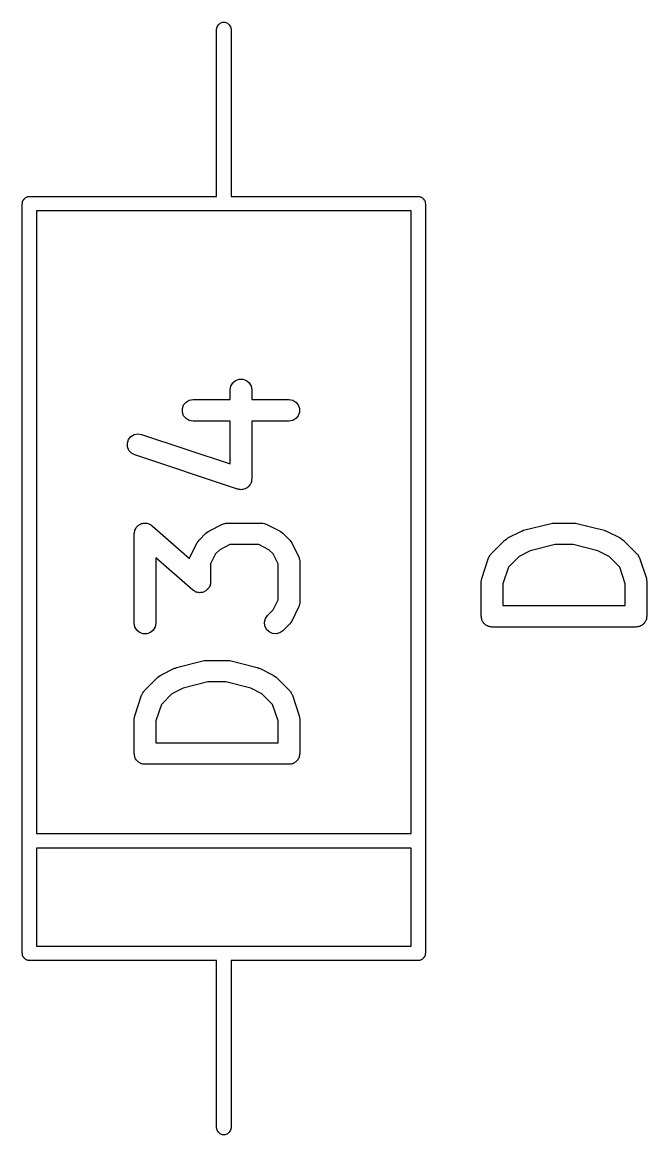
# Model space of a CAD drawing. Extents: x 39 to 139, y -131 to -25.
# Drawn here: x 115.1 to 119.44, y -112.05 to -104.33 of the extents above; entities that cross this region are included whole.
import ezdxf

# ---------------------------------------------------------------- set-up
doc = ezdxf.new("R2010")
doc.units = 0
doc.header["$MEASUREMENT"] = 0
doc.layers.add('BLACK', color=7, linetype='CONTINUOUS')

msp = doc.modelspace()

# ---------------------------------------------------------------- linework, layer by layer
at = {"layer": 'Black'}
for p, q in [((116.462, -104.348), (116.475, -104.337)), ((116.475, -104.337), (116.491, -104.331)), ((116.491, -104.331), (116.509, -104.331)), ((116.509, -104.331), (116.525, -104.337)), ((116.525, -104.337), (116.538, -104.348)), ((116.45, -104.38), (116.453, -104.363)), ((116.45, -105.54), (116.45, -104.38)), ((116.453, -104.363), (116.462, -104.348)), ((116.538, -104.348), (116.547, -104.363)), ((116.547, -104.363), (116.55, -104.38)), ((116.55, -104.38), (116.55, -105.54)), ((115.101, -105.581), (115.102, -105.577)), ((115.101, -105.586), (115.101, -105.581)), ((115.102, -105.577), (115.103, -105.573)), ((115.103, -105.573), (115.105, -105.569)), ((115.105, -105.569), (115.107, -105.565)), ((115.107, -105.565), (115.11, -105.562)), ((115.11, -105.562), (115.112, -105.558)), ((115.112, -105.558), (115.115, -105.555)), ((115.115, -105.555), (115.118, -105.552)), ((115.118, -105.552), (115.122, -105.55)), ((115.122, -105.55), (115.125, -105.547)), ((115.125, -105.547), (115.129, -105.545)), ((115.129, -105.545), (115.133, -105.543)), ((115.133, -105.543), (115.137, -105.542)), ((115.137, -105.542), (115.141, -105.541)), ((115.141, -105.541), (115.146, -105.541)), ((115.146, -105.541), (115.15, -105.54)), ((115.15, -105.54), (116.45, -105.54)), ((116.55, -105.54), (117.85, -105.54)), ((117.85, -105.54), (117.854, -105.541)), ((117.854, -105.541), (117.859, -105.541)), ((117.859, -105.541), (117.863, -105.542)), ((117.863, -105.542), (117.867, -105.543)), ((117.867, -105.543), (117.871, -105.545)), ((117.871, -105.545), (117.875, -105.547)), ((117.875, -105.547), (117.878, -105.55)), ((117.878, -105.55), (117.882, -105.552)), ((117.882, -105.552), (117.885, -105.555)), ((117.885, -105.555), (117.888, -105.558)), ((117.888, -105.558), (117.89, -105.562)), ((117.89, -105.562), (117.893, -105.565)), ((117.893, -105.565), (117.895, -105.569)), ((117.895, -105.569), (117.897, -105.573)), ((117.897, -105.573), (117.898, -105.577)), ((117.898, -105.577), (117.899, -105.581)), ((117.899, -105.581), (117.899, -105.586)), ((115.1, -105.59), (115.101, -105.586)), ((115.1, -110.79), (115.1, -105.59)), ((115.2, -105.64), (115.2, -109.96)), ((117.8, -105.64), (115.2, -105.64)), ((117.8, -109.96), (117.8, -105.64)), ((117.899, -105.586), (117.9, -105.59)), ((117.9, -105.59), (117.9, -110.79)), ((116.562, -106.832), (116.582, -106.816)), ((116.582, -106.816), (116.606, -106.807)), ((116.606, -106.807), (116.632, -106.807)), ((116.632, -106.807), (116.657, -106.816)), ((116.657, -106.816), (116.677, -106.832)), ((116.544, -106.88), (116.549, -106.855)), ((116.544, -106.948), (116.544, -106.88)), ((116.549, -106.855), (116.562, -106.832)), ((116.677, -106.832), (116.69, -106.855)), ((116.69, -106.855), (116.694, -106.88)), ((116.694, -106.88), (116.694, -106.948)), ((116.221, -106.986), (116.238, -106.966)), ((116.238, -106.966), (116.26, -106.953)), ((116.26, -106.953), (116.286, -106.948)), ((116.286, -106.948), (116.544, -106.948)), ((116.694, -106.948), (116.952, -106.948)), ((116.952, -106.948), (116.978, -106.953)), ((116.978, -106.953), (117.001, -106.966)), ((117.001, -106.966), (117.017, -106.986)), ((116.212, -107.01), (116.221, -106.986)), ((116.212, -107.036), (116.212, -107.01)), ((116.221, -107.061), (116.212, -107.036)), ((117.017, -106.986), (117.026, -107.01)), ((117.026, -107.036), (117.017, -107.061)), ((117.026, -107.01), (117.026, -107.036)), ((116.238, -107.081), (116.221, -107.061)), ((116.26, -107.094), (116.238, -107.081)), ((116.286, -107.098), (116.26, -107.094)), ((116.544, -107.098), (116.286, -107.098)), ((116.544, -107.395), (116.544, -107.098)), ((116.952, -107.098), (116.694, -107.098)), ((116.694, -107.098), (116.694, -107.5)), ((116.978, -107.094), (116.952, -107.098)), ((117.001, -107.081), (116.978, -107.094)), ((117.017, -107.061), (117.001, -107.081)), ((115.855, -107.205), (115.877, -107.192)), ((115.877, -107.192), (115.903, -107.186)), ((115.903, -107.186), (115.928, -107.19)), ((115.928, -107.19), (116.544, -107.395)), ((115.831, -107.25), (115.839, -107.226)), ((115.831, -107.276), (115.831, -107.25)), ((115.841, -107.301), (115.831, -107.276)), ((115.839, -107.226), (115.855, -107.205)), ((115.858, -107.32), (115.841, -107.301)), ((115.881, -107.333), (115.858, -107.32)), ((116.595, -107.571), (115.881, -107.333)), ((116.693, -107.511), (116.691, -107.518)), ((116.694, -107.5), (116.693, -107.505)), ((116.693, -107.505), (116.693, -107.511)), ((116.601, -107.571), (116.595, -107.571)), ((116.606, -107.573), (116.601, -107.571)), ((116.614, -107.573), (116.606, -107.573)), ((116.621, -107.574), (116.614, -107.573)), ((116.627, -107.573), (116.621, -107.574)), ((116.632, -107.573), (116.627, -107.573)), ((116.639, -107.571), (116.632, -107.573)), ((116.647, -107.569), (116.639, -107.571)), ((116.651, -107.566), (116.647, -107.569)), ((116.657, -107.564), (116.651, -107.566)), ((116.662, -107.56), (116.657, -107.564)), ((116.669, -107.556), (116.662, -107.56)), ((116.672, -107.551), (116.669, -107.556)), ((116.677, -107.548), (116.672, -107.551)), ((116.68, -107.541), (116.677, -107.548)), ((116.685, -107.535), (116.68, -107.541)), ((116.687, -107.53), (116.685, -107.535)), ((116.69, -107.525), (116.687, -107.53)), ((116.691, -107.518), (116.69, -107.525)), ((115.905, -107.822), (115.91, -107.819)), ((115.91, -107.819), (115.915, -107.816)), ((115.915, -107.816), (115.922, -107.813)), ((115.922, -107.813), (115.928, -107.809)), ((115.928, -107.809), (115.934, -107.809)), ((115.934, -107.809), (115.939, -107.807)), ((115.939, -107.807), (115.947, -107.807)), ((115.947, -107.807), (115.954, -107.805)), ((115.954, -107.805), (115.96, -107.807)), ((115.96, -107.807), (115.965, -107.807)), ((115.965, -107.807), (115.972, -107.809)), ((115.972, -107.809), (115.979, -107.811)), ((115.979, -107.811), (115.984, -107.814)), ((115.984, -107.814), (115.99, -107.816)), ((115.99, -107.816), (115.995, -107.82)), ((115.995, -107.82), (116.002, -107.824)), ((116.395, -107.861), (116.49, -107.813)), ((116.49, -107.813), (116.494, -107.812)), ((116.494, -107.812), (116.498, -107.81)), ((116.498, -107.81), (116.507, -107.808)), ((116.507, -107.808), (116.515, -107.806)), ((116.515, -107.806), (116.52, -107.806)), ((116.52, -107.806), (116.524, -107.805)), ((116.524, -107.805), (116.762, -107.805)), ((116.762, -107.805), (116.766, -107.806)), ((116.766, -107.806), (116.77, -107.806)), ((116.77, -107.806), (116.779, -107.808)), ((116.779, -107.808), (116.788, -107.81)), ((116.788, -107.81), (116.791, -107.812)), ((116.791, -107.812), (116.795, -107.813)), ((116.795, -107.813), (116.891, -107.861)), ((118.582, -107.855), (118.773, -107.808)), ((118.773, -107.808), (118.782, -107.807)), ((118.782, -107.807), (118.791, -107.805)), ((118.791, -107.805), (118.934, -107.805)), ((118.934, -107.805), (118.943, -107.807)), ((118.943, -107.807), (118.952, -107.808)), ((118.952, -107.808), (119.142, -107.855)), ((115.877, -107.88), (115.879, -107.873)), ((115.877, -108.5), (115.877, -107.88)), ((115.879, -107.866), (115.881, -107.861)), ((115.879, -107.873), (115.879, -107.866)), ((115.881, -107.861), (115.882, -107.855)), ((115.882, -107.855), (115.886, -107.848)), ((115.886, -107.848), (115.888, -107.842)), ((115.888, -107.842), (115.892, -107.837)), ((115.892, -107.837), (115.895, -107.832)), ((115.895, -107.832), (115.901, -107.828)), ((115.901, -107.828), (115.905, -107.822)), ((116.002, -107.824), (116.262, -108.052)), ((116.328, -107.923), (116.376, -107.875)), ((116.376, -107.875), (116.385, -107.868)), ((116.385, -107.868), (116.395, -107.861)), ((116.891, -107.861), (116.9, -107.868)), ((116.9, -107.868), (116.91, -107.875)), ((116.91, -107.875), (116.958, -107.923)), ((118.472, -107.909), (118.567, -107.861)), ((118.567, -107.861), (118.575, -107.859)), ((118.575, -107.859), (118.582, -107.855)), ((119.142, -107.855), (119.15, -107.859)), ((119.15, -107.859), (119.158, -107.861)), ((119.158, -107.861), (119.253, -107.909)), ((116.266, -108.037), (116.314, -107.942)), ((116.314, -107.942), (116.321, -107.933)), ((116.321, -107.933), (116.328, -107.923)), ((116.542, -107.955), (116.473, -107.99)), ((116.744, -107.955), (116.542, -107.955)), ((116.813, -107.99), (116.744, -107.955)), ((116.958, -107.923), (116.965, -107.933)), ((116.965, -107.933), (116.972, -107.942)), ((116.972, -107.942), (117.019, -108.037)), ((118.357, -108.018), (118.452, -107.923)), ((118.452, -107.923), (118.462, -107.916)), ((118.462, -107.916), (118.472, -107.909)), ((118.8, -107.955), (118.627, -107.999)), ((118.925, -107.955), (118.8, -107.955)), ((119.098, -107.999), (118.925, -107.955)), ((119.253, -107.909), (119.263, -107.916)), ((119.263, -107.916), (119.273, -107.923)), ((119.273, -107.923), (119.368, -108.018)), ((116.284, -108.27), (116.027, -108.046)), ((116.027, -108.046), (116.027, -108.5)), ((116.262, -108.052), (116.263, -108.045)), ((116.263, -108.045), (116.265, -108.042)), ((116.265, -108.042), (116.266, -108.037)), ((116.443, -108.02), (116.408, -108.089)), ((116.473, -107.99), (116.443, -108.02)), ((116.843, -108.02), (116.813, -107.99)), ((116.877, -108.089), (116.843, -108.02)), ((117.019, -108.037), (117.021, -108.042)), ((117.021, -108.042), (117.023, -108.045)), ((117.023, -108.045), (117.024, -108.054)), ((118.291, -108.19), (118.339, -108.047)), ((118.339, -108.047), (118.341, -108.043)), ((118.341, -108.043), (118.342, -108.039)), ((118.342, -108.039), (118.347, -108.032)), ((118.347, -108.032), (118.351, -108.024)), ((118.351, -108.024), (118.354, -108.021)), ((118.354, -108.021), (118.357, -108.018)), ((118.55, -108.037), (118.476, -108.111)), ((118.627, -107.999), (118.55, -108.037)), ((119.175, -108.037), (119.098, -107.999)), ((119.249, -108.111), (119.175, -108.037)), ((119.368, -108.018), (119.37, -108.021)), ((119.37, -108.021), (119.374, -108.024)), ((119.374, -108.024), (119.378, -108.032)), ((119.378, -108.032), (119.383, -108.039)), ((119.383, -108.039), (119.384, -108.043)), ((119.384, -108.043), (119.386, -108.047)), ((119.386, -108.047), (119.434, -108.19)), ((116.408, -108.089), (116.408, -108.214)), ((116.877, -108.339), (116.877, -108.089)), ((117.024, -108.054), (117.027, -108.062)), ((117.027, -108.062), (117.027, -108.067)), ((117.027, -108.067), (117.027, -108.071)), ((117.027, -108.071), (117.027, -108.357)), ((118.476, -108.111), (118.437, -108.226)), ((119.287, -108.226), (119.249, -108.111)), ((118.287, -108.214), (118.289, -108.202)), ((118.289, -108.202), (118.291, -108.19)), ((119.434, -108.19), (119.435, -108.202)), ((119.435, -108.202), (119.437, -108.214)), ((116.29, -108.274), (116.284, -108.27)), ((116.296, -108.279), (116.29, -108.274)), ((116.301, -108.281), (116.296, -108.279)), ((116.306, -108.284), (116.301, -108.281)), ((116.364, -108.281), (116.358, -108.285)), ((116.371, -108.279), (116.364, -108.281)), ((116.375, -108.275), (116.371, -108.279)), ((116.38, -108.272), (116.375, -108.275)), ((116.385, -108.267), (116.38, -108.272)), ((116.391, -108.262), (116.385, -108.267)), ((116.394, -108.257), (116.391, -108.262)), ((116.397, -108.253), (116.394, -108.257)), ((116.4, -108.246), (116.397, -108.253)), ((116.404, -108.239), (116.4, -108.246)), ((116.405, -108.234), (116.404, -108.239)), ((116.407, -108.228), (116.405, -108.234)), ((116.408, -108.214), (116.407, -108.221)), ((116.407, -108.221), (116.407, -108.228)), ((118.287, -108.452), (118.287, -108.214)), ((118.437, -108.226), (118.437, -108.377)), ((119.287, -108.377), (119.287, -108.226)), ((119.437, -108.214), (119.437, -108.452)), ((116.313, -108.285), (116.306, -108.284)), ((116.32, -108.288), (116.313, -108.285)), ((116.326, -108.288), (116.32, -108.288)), ((116.332, -108.289), (116.326, -108.288)), ((116.339, -108.288), (116.332, -108.289)), ((116.346, -108.288), (116.339, -108.288)), ((116.352, -108.286), (116.346, -108.288)), ((116.358, -108.285), (116.352, -108.286)), ((116.843, -108.407), (116.877, -108.339)), ((117.027, -108.357), (117.027, -108.361)), ((116.804, -108.446), (116.843, -108.407)), ((117.019, -108.39), (116.972, -108.485)), ((117.021, -108.386), (117.019, -108.39)), ((117.023, -108.382), (117.021, -108.386)), ((117.024, -108.374), (117.023, -108.382)), ((117.027, -108.365), (117.024, -108.374)), ((117.027, -108.361), (117.027, -108.365)), ((118.437, -108.377), (119.287, -108.377)), ((115.882, -108.525), (115.877, -108.5)), ((116.027, -108.5), (116.023, -108.525)), ((116.782, -108.493), (116.789, -108.468)), ((116.785, -108.519), (116.782, -108.493)), ((116.789, -108.468), (116.804, -108.446)), ((116.958, -108.505), (116.91, -108.553)), ((116.965, -108.495), (116.958, -108.505)), ((116.972, -108.485), (116.965, -108.495)), ((118.289, -108.458), (118.287, -108.452)), ((118.289, -108.465), (118.289, -108.458)), ((118.291, -108.471), (118.289, -108.465)), ((118.292, -108.478), (118.291, -108.471)), ((118.295, -108.483), (118.292, -108.478)), ((118.297, -108.489), (118.295, -108.483)), ((118.302, -108.494), (118.297, -108.489)), ((118.305, -108.5), (118.302, -108.494)), ((118.31, -108.504), (118.305, -108.5)), ((118.314, -108.509), (118.31, -108.504)), ((118.32, -108.513), (118.314, -108.509)), ((118.325, -108.517), (118.32, -108.513)), ((119.405, -108.513), (119.4, -108.517)), ((119.411, -108.509), (119.405, -108.513)), ((119.415, -108.504), (119.411, -108.509)), ((119.42, -108.5), (119.415, -108.504)), ((119.423, -108.494), (119.42, -108.5)), ((119.427, -108.489), (119.423, -108.494)), ((119.43, -108.483), (119.427, -108.489)), ((119.433, -108.478), (119.43, -108.483)), ((119.434, -108.471), (119.433, -108.478)), ((119.436, -108.465), (119.434, -108.471)), ((119.437, -108.452), (119.436, -108.458)), ((119.436, -108.458), (119.436, -108.465)), ((115.895, -108.548), (115.882, -108.525)), ((115.915, -108.564), (115.895, -108.548)), ((115.939, -108.573), (115.915, -108.564)), ((115.965, -108.573), (115.939, -108.573)), ((115.99, -108.564), (115.965, -108.573)), ((116.01, -108.548), (115.99, -108.564)), ((116.023, -108.525), (116.01, -108.548)), ((116.796, -108.543), (116.785, -108.519)), ((116.814, -108.561), (116.796, -108.543)), ((116.838, -108.572), (116.814, -108.561)), ((116.864, -108.574), (116.838, -108.572)), ((116.889, -108.567), (116.864, -108.574)), ((116.91, -108.553), (116.889, -108.567)), ((118.331, -108.519), (118.325, -108.517)), ((118.337, -108.522), (118.331, -108.519)), ((118.343, -108.524), (118.337, -108.522)), ((118.349, -108.526), (118.343, -108.524)), ((118.356, -108.526), (118.349, -108.526)), ((118.362, -108.527), (118.356, -108.526)), ((119.362, -108.527), (118.362, -108.527)), ((119.369, -108.526), (119.362, -108.527)), ((119.375, -108.526), (119.369, -108.526)), ((119.382, -108.524), (119.375, -108.526)), ((119.388, -108.522), (119.382, -108.524)), ((119.394, -108.519), (119.388, -108.522)), ((119.4, -108.517), (119.394, -108.519)), ((116.062, -108.861), (116.157, -108.813)), ((116.157, -108.813), (116.165, -108.811)), ((116.165, -108.811), (116.172, -108.808)), ((116.172, -108.808), (116.363, -108.76)), ((116.363, -108.76), (116.372, -108.759)), ((116.372, -108.759), (116.381, -108.758)), ((116.381, -108.758), (116.524, -108.758)), ((116.524, -108.758), (116.533, -108.759)), ((116.533, -108.759), (116.542, -108.76)), ((116.542, -108.76), (116.732, -108.808)), ((116.732, -108.808), (116.74, -108.811)), ((116.74, -108.811), (116.748, -108.813)), ((116.748, -108.813), (116.843, -108.861)), ((115.947, -108.97), (116.042, -108.875)), ((116.042, -108.875), (116.052, -108.868)), ((116.052, -108.868), (116.062, -108.861)), ((116.843, -108.861), (116.853, -108.868)), ((116.853, -108.868), (116.863, -108.875)), ((116.863, -108.875), (116.958, -108.97)), ((115.937, -108.984), (115.941, -108.977)), ((115.941, -108.977), (115.944, -108.974)), ((115.944, -108.974), (115.947, -108.97)), ((116.217, -108.951), (116.14, -108.99)), ((116.39, -108.908), (116.217, -108.951)), ((116.515, -108.908), (116.39, -108.908)), ((116.688, -108.951), (116.515, -108.908)), ((116.765, -108.99), (116.688, -108.951)), ((116.958, -108.97), (116.96, -108.974)), ((116.96, -108.974), (116.964, -108.977)), ((116.964, -108.977), (116.968, -108.984)), ((115.881, -109.142), (115.929, -109)), ((115.929, -109), (115.931, -108.996)), ((115.931, -108.996), (115.932, -108.992)), ((115.932, -108.992), (115.937, -108.984)), ((116.14, -108.99), (116.066, -109.064)), ((116.839, -109.064), (116.765, -108.99)), ((116.968, -108.984), (116.973, -108.992)), ((116.973, -108.992), (116.974, -108.996)), ((116.974, -108.996), (116.976, -109)), ((116.976, -109), (117.024, -109.142)), ((116.066, -109.064), (116.027, -109.178)), ((116.877, -109.178), (116.839, -109.064)), ((115.877, -109.166), (115.879, -109.154)), ((115.877, -109.404), (115.877, -109.166)), ((115.879, -109.154), (115.881, -109.142)), ((116.027, -109.178), (116.027, -109.329)), ((116.877, -109.329), (116.877, -109.178)), ((117.024, -109.142), (117.025, -109.154)), ((117.025, -109.154), (117.027, -109.166)), ((117.027, -109.166), (117.027, -109.404)), ((116.027, -109.329), (116.877, -109.329)), ((115.879, -109.411), (115.877, -109.404)), ((115.879, -109.417), (115.879, -109.411)), ((115.881, -109.423), (115.879, -109.417)), ((115.882, -109.43), (115.881, -109.423)), ((115.885, -109.436), (115.882, -109.43)), ((115.887, -109.442), (115.885, -109.436)), ((117.02, -109.436), (117.017, -109.442)), ((117.023, -109.43), (117.02, -109.436)), ((117.024, -109.423), (117.023, -109.43)), ((117.026, -109.417), (117.024, -109.423)), ((117.027, -109.404), (117.026, -109.411)), ((117.026, -109.411), (117.026, -109.417)), ((115.892, -109.447), (115.887, -109.442)), ((115.895, -109.452), (115.892, -109.447)), ((115.9, -109.457), (115.895, -109.452)), ((115.904, -109.462), (115.9, -109.457)), ((115.91, -109.465), (115.904, -109.462)), ((115.915, -109.469), (115.91, -109.465)), ((115.921, -109.471), (115.915, -109.469)), ((115.927, -109.475), (115.921, -109.471)), ((115.933, -109.476), (115.927, -109.475)), ((115.939, -109.478), (115.933, -109.476)), ((115.946, -109.478), (115.939, -109.478)), ((115.952, -109.479), (115.946, -109.478)), ((116.952, -109.479), (115.952, -109.479)), ((116.959, -109.478), (116.952, -109.479)), ((116.965, -109.478), (116.959, -109.478)), ((116.972, -109.476), (116.965, -109.478)), ((116.978, -109.475), (116.972, -109.476)), ((116.984, -109.471), (116.978, -109.475)), ((116.99, -109.469), (116.984, -109.471)), ((116.995, -109.465), (116.99, -109.469)), ((117.001, -109.462), (116.995, -109.465)), ((117.005, -109.457), (117.001, -109.462)), ((117.01, -109.452), (117.005, -109.457)), ((117.013, -109.447), (117.01, -109.452)), ((117.017, -109.442), (117.013, -109.447)), ((115.2, -109.96), (117.8, -109.96)), ((115.2, -110.06), (115.2, -110.74)), ((117.8, -110.06), (115.2, -110.06)), ((117.8, -110.74), (117.8, -110.06)), ((115.2, -110.74), (117.8, -110.74)), ((115.101, -110.794), (115.1, -110.79)), ((115.101, -110.799), (115.101, -110.794)), ((115.102, -110.803), (115.101, -110.799)), ((115.103, -110.807), (115.102, -110.803)), ((115.105, -110.811), (115.103, -110.807)), ((115.107, -110.815), (115.105, -110.811)), ((115.11, -110.818), (115.107, -110.815)), ((115.112, -110.822), (115.11, -110.818)), ((115.115, -110.825), (115.112, -110.822)), ((115.118, -110.828), (115.115, -110.825)), ((115.122, -110.83), (115.118, -110.828)), ((115.125, -110.833), (115.122, -110.83)), ((117.878, -110.83), (117.875, -110.833)), ((117.882, -110.828), (117.878, -110.83)), ((117.885, -110.825), (117.882, -110.828)), ((117.888, -110.822), (117.885, -110.825)), ((117.89, -110.818), (117.888, -110.822)), ((117.893, -110.815), (117.89, -110.818)), ((117.895, -110.811), (117.893, -110.815)), ((117.897, -110.807), (117.895, -110.811)), ((117.898, -110.803), (117.897, -110.807)), ((117.899, -110.799), (117.898, -110.803)), ((117.9, -110.79), (117.899, -110.794)), ((117.899, -110.794), (117.899, -110.799)), ((115.129, -110.835), (115.125, -110.833)), ((115.133, -110.837), (115.129, -110.835)), ((115.137, -110.838), (115.133, -110.837)), ((115.141, -110.839), (115.137, -110.838)), ((115.146, -110.839), (115.141, -110.839)), ((115.15, -110.84), (115.146, -110.839)), ((116.45, -110.84), (115.15, -110.84)), ((116.45, -112), (116.45, -110.84)), ((117.85, -110.84), (116.55, -110.84)), ((116.55, -110.84), (116.55, -112)), ((117.854, -110.839), (117.85, -110.84)), ((117.859, -110.839), (117.854, -110.839)), ((117.863, -110.838), (117.859, -110.839)), ((117.867, -110.837), (117.863, -110.838)), ((117.871, -110.835), (117.867, -110.837)), ((117.875, -110.833), (117.871, -110.835)), ((116.453, -112.017), (116.45, -112)), ((116.462, -112.032), (116.453, -112.017)), ((116.475, -112.043), (116.462, -112.032)), ((116.491, -112.049), (116.475, -112.043)), ((116.509, -112.049), (116.491, -112.049)), ((116.525, -112.043), (116.509, -112.049)), ((116.538, -112.032), (116.525, -112.043)), ((116.547, -112.017), (116.538, -112.032)), ((116.55, -112), (116.547, -112.017))]:
    msp.add_line(p, q, dxfattribs=at)

doc.saveas('drawing.dxf')
